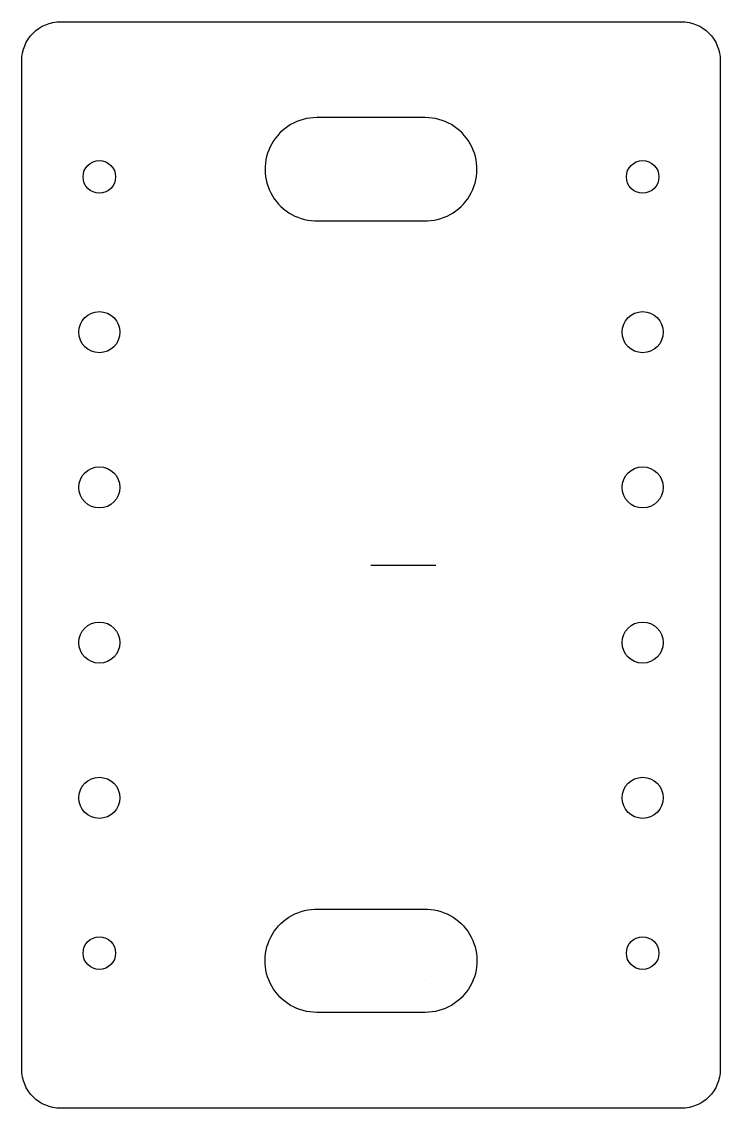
# Model space of a CAD drawing. Header units: millimetres. Extents: x -45 to 45, y -70 to 70.
import ezdxf

# ---------------------------------------------------------------- set-up
doc = ezdxf.new("R2010")
doc.units = ezdxf.units.MM
doc.layers.get('0').update_dxf_attribs({"linetype": 'CONTINUOUS'})

msp = doc.modelspace()

# ---------------------------------------------------------------- linework, layer by layer
for p, q in [((7, 53.35), (7, 53.35)), ((7, 53.35), (7, 53.35)), ((0, 0), (8.35, 0)), ((7, -53.35), (7, -53.35)), ((7, -53.35), (7, -53.35))]:
    msp.add_line(p, q)
for points in [[(40, -70), (-40, -70, -0.414214), (-45, -65), (-45, 65, -0.414214), (-40, 70), (40, 70, -0.414214), (45, 65), (45, -65, -0.414214)], [(7, 57.65), (-7, 57.65, 1.013916), (-6.82, 44.35), (6.82, 44.35, 1.013916)], [(-6.82, -44.35), (6.82, -44.35, -1.013916), (7, -57.65), (-7, -57.65, -1.013916)]]:
    msp.add_lwpolyline(points, format="xyb", close=True)
for centre, radius in [((-35, 50), 2.1), ((35, 50), 2.1), ((-35, 30), 2.65), ((35, 30), 2.65), ((-35, 10), 2.65), ((35, 10), 2.65), ((-35, -10), 2.65), ((35, -10), 2.65), ((-35, -30), 2.65), ((35, -30), 2.65), ((-35, -50), 2.1), ((35, -50), 2.1)]:
    msp.add_circle(centre, radius)

doc.saveas('drawing.dxf')
